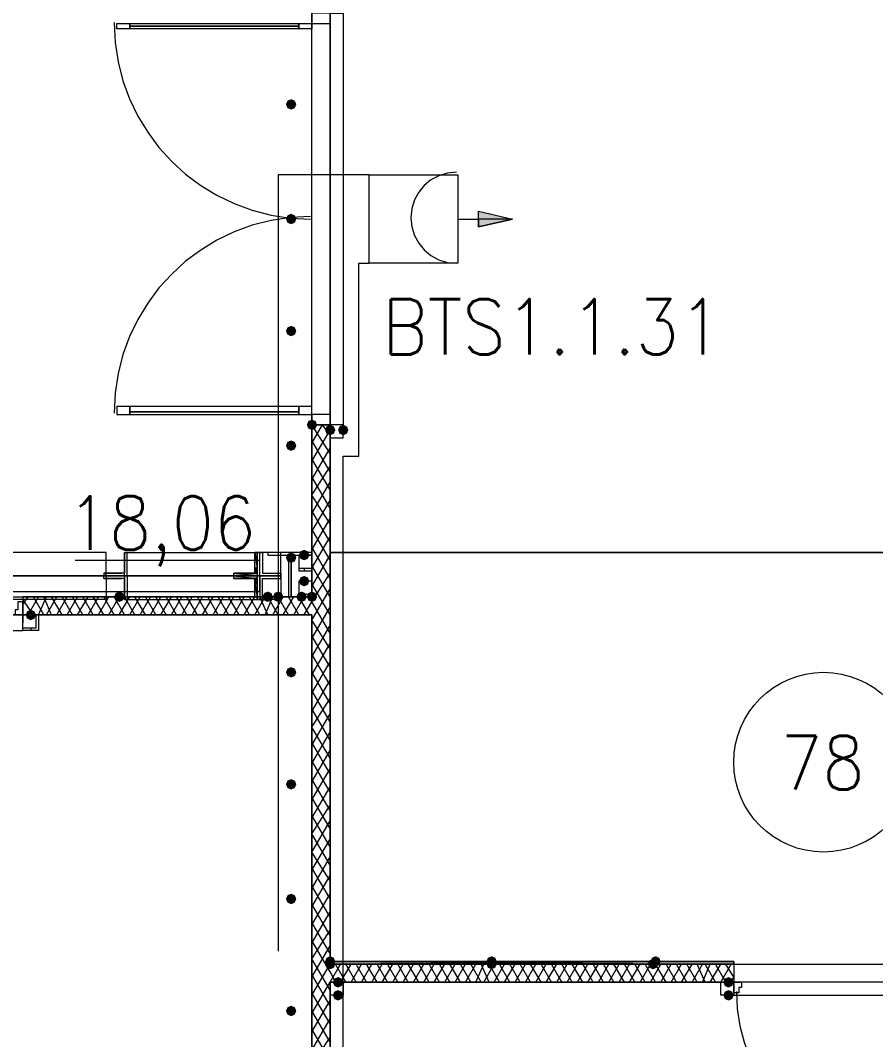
# Model space of a CAD drawing. Header units: millimetres. Extents: x 0 to 420, y 0 to 297.
# Drawn here: x 109.01 to 122.91, y 150.54 to 167.1 of the extents above; entities that cross this region are included whole.
import ezdxf

# ---------------------------------------------------------------- set-up
doc = ezdxf.new("R2010")
doc.units = ezdxf.units.MM
doc.styles.get("Standard").update_dxf_attribs({"font": 'STANDARD'})

msp = doc.modelspace()

# ---------------------------------------------------------------- hatches: boundary and pattern name
for color, points in [(7, [(113.495667, 165.735), (113.470796, 165.675204), (113.411, 165.650333), (113.351204, 165.675204), (113.326333, 165.735), (113.351204, 165.794796), (113.411, 165.819667), (113.470796, 165.794796)]), (7, [(113.495667, 163.872333), (113.470796, 163.812537), (113.411, 163.787667), (113.351204, 163.812537), (113.326333, 163.872333), (113.351204, 163.932129), (113.411, 163.957), (113.470796, 163.932129)]), (7, [(113.495667, 162.052), (113.470796, 161.992204), (113.411, 161.967333), (113.351204, 161.992204), (113.326333, 162.052), (113.351204, 162.111796), (113.411, 162.136667), (113.470796, 162.111796)]), (7, [(113.834333, 160.528), (113.809462, 160.468204), (113.749667, 160.443333), (113.689871, 160.468204), (113.665, 160.528), (113.689871, 160.587796), (113.749667, 160.612667), (113.809462, 160.587796)]), (7, [(114.130667, 160.443333), (114.105796, 160.383537), (114.046, 160.358667), (113.986204, 160.383537), (113.961333, 160.443333), (113.986204, 160.503129), (114.046, 160.528), (114.105796, 160.503129)]), (7, [(114.342333, 160.443333), (114.317463, 160.383537), (114.257667, 160.358667), (114.197871, 160.383537), (114.173, 160.443333), (114.197871, 160.503129), (114.257667, 160.528), (114.317462, 160.503129)]), (7, [(113.495667, 160.189333), (113.470796, 160.129537), (113.411, 160.104667), (113.351204, 160.129537), (113.326333, 160.189333), (113.351204, 160.249129), (113.411, 160.274), (113.470796, 160.249129)]), (98, [(112.860667, 158.453667), (112.818333, 158.453667)]), (7, [(113.495667, 158.369), (113.470796, 158.309204), (113.411, 158.284333), (113.351204, 158.309204), (113.326333, 158.369), (113.351204, 158.428796), (113.411, 158.453667), (113.470796, 158.428796)]), (7, [(113.707333, 158.411333), (113.682463, 158.351537), (113.622667, 158.326667), (113.562871, 158.351537), (113.538, 158.411333), (113.562871, 158.471129), (113.622667, 158.496), (113.682462, 158.471129)]), (98, [(112.479667, 158.115), (112.860667, 158.115), (112.860667, 158.072667)]), (98, [(112.522, 158.115), (112.564333, 158.115)]), (98, [(112.522, 158.030333), (112.564333, 158.030333)]), (98, [(112.776, 158.115), (112.860667, 158.115)]), (7, [(113.707333, 157.988), (113.682463, 157.928204), (113.622667, 157.903333), (113.562871, 157.928204), (113.538, 157.988), (113.562871, 158.047796), (113.622667, 158.072667), (113.682462, 158.047796)]), (254, [(110.701667, 157.734), (110.676796, 157.674204), (110.617, 157.649333), (110.557204, 157.674204), (110.532333, 157.734), (110.557204, 157.793796), (110.617, 157.818667), (110.676796, 157.793796)]), (7, [(113.114667, 157.734), (113.089796, 157.674204), (113.03, 157.649333), (112.970204, 157.674204), (112.945333, 157.734), (112.970204, 157.793796), (113.03, 157.818667), (113.089796, 157.793796)]), (7, [(113.284, 157.734), (113.259129, 157.674204), (113.199333, 157.649333), (113.139538, 157.674204), (113.114667, 157.734), (113.139537, 157.793796), (113.199333, 157.818667), (113.259129, 157.793796)]), (7, [(113.665, 157.734), (113.640129, 157.674204), (113.580333, 157.649333), (113.520538, 157.674204), (113.495667, 157.734), (113.520537, 157.793796), (113.580333, 157.818667), (113.640129, 157.793796)]), (254, [(113.834333, 157.734), (113.809462, 157.674204), (113.749667, 157.649333), (113.689871, 157.674204), (113.665, 157.734), (113.689871, 157.793796), (113.749667, 157.818667), (113.809462, 157.793796)]), (7, [(113.834333, 157.734), (113.809462, 157.674204), (113.749667, 157.649333), (113.689871, 157.674204), (113.665, 157.734), (113.689871, 157.793796), (113.749667, 157.818667), (113.809462, 157.793796)]), (7, [(109.262333, 157.437667), (109.237463, 157.377871), (109.177667, 157.353), (109.117871, 157.377871), (109.093, 157.437667), (109.117871, 157.497462), (109.177667, 157.522333), (109.237462, 157.497463)]), (7, [(113.495667, 156.506333), (113.470796, 156.446537), (113.411, 156.421667), (113.351204, 156.446537), (113.326333, 156.506333), (113.351204, 156.566129), (113.411, 156.591), (113.470796, 156.566129)]), (7, [(113.495667, 154.686), (113.470796, 154.626204), (113.411, 154.601333), (113.351204, 154.626204), (113.326333, 154.686), (113.351204, 154.745796), (113.411, 154.770667), (113.470796, 154.745796)]), (7, [(113.495667, 152.823333), (113.470796, 152.763537), (113.411, 152.738667), (113.351204, 152.763537), (113.326333, 152.823333), (113.351204, 152.883129), (113.411, 152.908), (113.470796, 152.883129)]), (254, [(114.130667, 151.807333), (114.105796, 151.747537), (114.046, 151.722667), (113.986204, 151.747537), (113.961333, 151.807333), (113.986204, 151.867129), (114.046, 151.892), (114.105796, 151.867129)]), (254, [(114.130667, 151.807333), (114.105796, 151.747537), (114.046, 151.722667), (113.986204, 151.747537), (113.961333, 151.807333), (113.986204, 151.867129), (114.046, 151.892), (114.105796, 151.867129)]), (254, [(116.755333, 151.807333), (116.730463, 151.747537), (116.670667, 151.722667), (116.610871, 151.747537), (116.586, 151.807333), (116.610871, 151.867129), (116.670667, 151.892), (116.730462, 151.867129)]), (254, [(119.422333, 151.807333), (119.397463, 151.747537), (119.337667, 151.722667), (119.277871, 151.747537), (119.253, 151.807333), (119.277871, 151.867129), (119.337667, 151.892), (119.397462, 151.867129)]), (7, [(114.130667, 151.765), (114.105796, 151.705204), (114.046, 151.680333), (113.986204, 151.705204), (113.961333, 151.765), (113.986204, 151.824796), (114.046, 151.849667), (114.105796, 151.824796)]), (254, [(116.755333, 151.765), (116.730463, 151.705204), (116.670667, 151.680333), (116.610871, 151.705204), (116.586, 151.765), (116.610871, 151.824796), (116.670667, 151.849667), (116.730462, 151.824796)]), (254, [(119.38, 151.765), (119.355129, 151.705204), (119.295333, 151.680333), (119.235538, 151.705204), (119.210667, 151.765), (119.235537, 151.824796), (119.295333, 151.849667), (119.355129, 151.824796)]), (7, [(114.257667, 151.468667), (114.232796, 151.408871), (114.173, 151.384), (114.113204, 151.408871), (114.088333, 151.468667), (114.113204, 151.528462), (114.173, 151.553333), (114.232796, 151.528463)]), (7, [(120.607667, 151.468667), (120.582796, 151.408871), (120.523, 151.384), (120.463204, 151.408871), (120.438333, 151.468667), (120.463204, 151.528462), (120.523, 151.553333), (120.582796, 151.528463)]), (7, [(114.257667, 151.257), (114.232796, 151.197204), (114.173, 151.172333), (114.113204, 151.197204), (114.088333, 151.257), (114.113204, 151.316796), (114.173, 151.341667), (114.232796, 151.316796)]), (7, [(120.607667, 151.257), (120.582796, 151.197204), (120.523, 151.172333), (120.463204, 151.197204), (120.438333, 151.257), (120.463204, 151.316796), (120.523, 151.341667), (120.582796, 151.316796)]), (7, [(113.495667, 151.003), (113.470796, 150.943204), (113.411, 150.918333), (113.351204, 150.943204), (113.326333, 151.003), (113.351204, 151.062796), (113.411, 151.087667), (113.470796, 151.062796)])]:
    msp.add_hatch(color=color).paths.add_polyline_path(points, flags=0)
h = msp.add_hatch(color=6)
h.paths.add_polyline_path([(116.459, 163.745333), (117.009333, 163.872333), (116.459, 163.872333)], flags=0)
h.paths.add_polyline_path([(117.009333, 163.872333), (116.459, 163.872333), (116.459, 163.999333)], flags=0)
h = msp.add_hatch(color=98)
h.paths.add_polyline_path([(112.860667, 158.453667), (112.818333, 158.453667), (112.860667, 158.199667)], flags=0)
h.paths.add_polyline_path([(112.818333, 158.453667), (112.860667, 158.199667), (112.818333, 158.199667)], flags=0)
h = msp.add_hatch(color=98)
h.paths.add_polyline_path([(112.860667, 158.199667), (112.818333, 158.199667), (112.860667, 158.157333)], flags=0)
h.paths.add_polyline_path([(112.818333, 158.199667), (112.860667, 158.157333), (112.818333, 158.157333)], flags=0)
h = msp.add_hatch(color=98)
h.paths.add_polyline_path([(112.860667, 158.115), (112.522, 158.115)], flags=0)
h.paths.add_polyline_path([(112.522, 158.115), (112.860667, 158.115)], flags=0)
h.paths.add_polyline_path([(112.860667, 158.115), (112.522, 158.115)], flags=0)
h.paths.add_polyline_path([(112.860667, 158.115), (112.522, 158.115), (112.479667, 158.115)], flags=0)
h = msp.add_hatch(color=98)
h.paths.add_polyline_path([(112.479667, 158.115), (112.860667, 158.115)], flags=0)
h.paths.add_polyline_path([(112.860667, 158.115), (112.479667, 158.115)], flags=0)
h.paths.add_polyline_path([(112.860667, 158.115), (112.479667, 158.115)], flags=0)
h.paths.add_polyline_path([(112.479667, 158.115), (112.860667, 158.115)], flags=0)
h.paths.add_polyline_path([(112.860667, 158.115), (112.479667, 158.115)], flags=0)
h.paths.add_polyline_path([(112.860667, 158.115), (112.479667, 158.115)], flags=0)
h = msp.add_hatch(color=98)
h.paths.add_polyline_path([(112.860667, 158.072667), (112.479667, 158.072667)], flags=0)
h.paths.add_polyline_path([(112.860667, 158.072667), (112.479667, 158.072667), (112.479667, 158.115)], flags=0)
h = msp.add_hatch(color=98)
h.paths.add_polyline_path([(112.479667, 158.072667), (112.860667, 158.072667)], flags=0)
h.paths.add_polyline_path([(112.479667, 158.072667), (112.860667, 158.072667)], flags=0)
h.paths.add_polyline_path([(112.860667, 158.072667), (112.479667, 158.072667)], flags=0)
h.paths.add_polyline_path([(112.860667, 158.072667), (112.479667, 158.072667)], flags=0)
h.paths.add_polyline_path([(112.479667, 158.072667), (112.860667, 158.072667)], flags=0)
h.paths.add_polyline_path([(112.860667, 158.072667), (112.479667, 158.072667)], flags=0)
h.paths.add_polyline_path([(112.860667, 158.072667), (112.479667, 158.072667)], flags=0)
h = msp.add_hatch(color=98)
h.paths.add_polyline_path([(112.860667, 158.072667), (112.479667, 158.072667), (112.860667, 158.030333)], flags=0)
h.paths.add_polyline_path([(112.479667, 158.072667), (112.860667, 158.030333), (112.479667, 158.030333)], flags=0)
h.paths.add_polyline_path([(112.860667, 158.030333), (112.479667, 158.030333), (112.522, 158.030333)], flags=0)
h = msp.add_hatch(color=98)
h.paths.add_polyline_path([(112.479667, 158.030333), (112.860667, 158.030333)], flags=0)
h.paths.add_polyline_path([(112.860667, 158.030333), (112.522, 158.030333)], flags=0)
h.paths.add_polyline_path([(112.860667, 158.030333), (112.522, 158.030333)], flags=0)
h = msp.add_hatch(color=98)
h.paths.add_polyline_path([(112.522, 158.115), (112.564333, 158.115)], flags=0)
h.paths.add_polyline_path([(112.564333, 158.115), (112.522, 158.115)], flags=0)
h = msp.add_hatch(color=98)
h.paths.add_polyline_path([(112.522, 158.030333), (112.564333, 158.030333)], flags=0)
h.paths.add_polyline_path([(112.564333, 158.030333), (112.522, 158.030333)], flags=0)
h = msp.add_hatch(color=98)
h.paths.add_polyline_path([(112.860667, 158.115), (112.818333, 158.115)], flags=0)
h.paths.add_polyline_path([(112.818333, 158.115), (112.860667, 158.115), (112.776, 158.115)], flags=0)
h.paths.add_polyline_path([(112.860667, 158.115), (112.776, 158.115), (112.564333, 158.115)], flags=0)
h = msp.add_hatch(color=98)
h.paths.add_polyline_path([(112.860667, 158.030333), (112.564333, 158.030333)], flags=0)
h.paths.add_polyline_path([(112.564333, 158.030333), (112.860667, 158.030333), (112.776, 158.030333)], flags=0)
h = msp.add_hatch(color=98)
h.paths.add_polyline_path([(112.860667, 158.030333), (112.776, 158.030333)], flags=0)
h.paths.add_polyline_path([(112.776, 158.030333), (112.860667, 158.030333), (112.818333, 158.030333)], flags=0)
h.paths.add_polyline_path([(112.860667, 158.030333), (112.818333, 158.030333)], flags=0)
h.paths.add_polyline_path([(112.818333, 158.030333), (112.860667, 158.030333)], flags=0)
h.paths.add_polyline_path([(112.860667, 158.030333), (112.818333, 158.030333)], flags=0)
h.paths.add_polyline_path([(112.860667, 158.030333), (112.818333, 158.030333)], flags=0)
h = msp.add_hatch(color=98)
h.paths.add_polyline_path([(112.860667, 158.157333), (112.818333, 158.157333), (112.860667, 158.115)], flags=0)
h.paths.add_polyline_path([(112.818333, 158.157333), (112.860667, 158.115), (112.818333, 158.115)], flags=0)
h.paths.add_polyline_path([(112.860667, 158.115), (112.818333, 158.115)], flags=0)
h.paths.add_polyline_path([(112.818333, 158.115), (112.860667, 158.115)], flags=0)
h.paths.add_polyline_path([(112.860667, 158.115), (112.818333, 158.115)], flags=0)
h.paths.add_polyline_path([(112.860667, 158.115), (112.818333, 158.115)], flags=0)
h = msp.add_hatch(color=98)
h.paths.add_polyline_path([(112.860667, 158.030333), (112.818333, 158.030333), (112.860667, 157.988)], flags=0)
h.paths.add_polyline_path([(112.818333, 158.030333), (112.860667, 157.988), (112.818333, 157.988)], flags=0)
h = msp.add_hatch(color=98)
h.paths.add_polyline_path([(112.860667, 157.988), (112.818333, 157.988), (112.860667, 157.945667)], flags=0)
h.paths.add_polyline_path([(112.818333, 157.988), (112.860667, 157.945667), (112.818333, 157.945667)], flags=0)
h = msp.add_hatch(color=98)
h.paths.add_polyline_path([(112.860667, 157.945667), (112.818333, 157.945667), (112.860667, 157.734)], flags=0)
h.paths.add_polyline_path([(112.818333, 157.945667), (112.860667, 157.734), (112.818333, 157.734)], flags=0)
h.paths.add_polyline_path([(112.860667, 157.734), (112.818333, 157.734)], flags=0)
h.paths.add_polyline_path([(112.818333, 157.734), (112.860667, 157.734)], flags=0)
h = msp.add_hatch(color=7)
h.paths.add_polyline_path([(109.050667, 157.734), (113.749667, 157.734)], flags=0)
h.paths.add_polyline_path([(113.749667, 157.734), (109.050667, 157.734)], flags=0)
h = msp.add_hatch(color=98)
h.paths.add_polyline_path([(112.860667, 157.734), (112.860667, 157.691667)], flags=0)
h.paths.add_polyline_path([(112.860667, 157.691667), (112.860667, 157.734)], flags=0)
h = msp.add_hatch(color=7)
h.paths.add_polyline_path([(120.607667, 151.807333), (114.046, 151.807333), (120.607667, 151.765)], flags=0)
h.paths.add_polyline_path([(114.046, 151.807333), (120.607667, 151.765), (114.046, 151.765)], flags=0)

# ---------------------------------------------------------------- linework, layer by layer
at = {"color": 8, "lineweight": 0}
for points in [[(113.749667, 157.734), (113.749667, 170.053), (101.430667, 170.053), (101.430667, 157.734)], [(235.500333, 158.453667), (235.500333, 169.291), (114.046, 169.291), (114.046, 158.453667)]]:
    msp.add_lwpolyline(points, close=True, dxfattribs=at)
at = {"color": 7, "lineweight": 0}
for points in [[(114.046, 167.216667), (113.749667, 167.216667), (113.749667, 167.047333), (114.046, 167.047333)], [(110.574667, 167.047333), (110.786333, 167.047333), (110.786333, 166.962667), (110.574667, 166.962667)], [(110.786333, 167.047333), (113.538, 167.047333), (113.538, 167.005), (110.786333, 167.005)], [(110.786333, 167.005), (113.538, 167.005), (113.538, 166.962667), (110.786333, 166.962667)], [(113.749667, 166.962667), (113.538, 166.962667), (113.538, 167.047333), (113.749667, 167.047333)], [(110.574667, 160.697333), (110.786333, 160.697333), (110.786333, 160.824333), (110.574667, 160.824333)], [(110.786333, 160.739667), (113.538, 160.739667), (113.538, 160.824333), (110.786333, 160.824333)], [(110.786333, 160.697333), (113.538, 160.697333), (113.538, 160.739667), (110.786333, 160.739667)], [(113.749667, 160.824333), (113.538, 160.824333), (113.538, 160.697333), (113.749667, 160.697333)], [(114.046, 160.697333), (113.749667, 160.697333), (113.749667, 160.528), (114.046, 160.528)], [(113.749667, 160.528), (114.046, 160.528)], [(114.257667, 160.316333), (114.257667, 160.528), (114.046, 160.528), (114.046, 160.316333), (114.257667, 160.316333), (114.257667, 160.528), (114.046, 160.528), (114.046, 160.316333)], [(110.405333, 158.453667), (107.992333, 158.453667), (107.992333, 158.072667), (110.405333, 158.072667)], [(113.749667, 158.453667), (113.03, 158.453667), (113.03, 158.411333), (113.368667, 158.411333), (113.368667, 157.734), (113.03, 157.734), (113.749667, 157.734), (113.411, 157.734), (113.411, 158.411333), (113.749667, 158.411333)], [(113.749667, 158.411333), (113.538, 158.411333), (113.538, 158.199667), (113.749667, 158.199667), (113.749667, 158.411333), (113.538, 158.411333), (113.538, 158.157333), (113.749667, 158.157333)], [(110.405333, 157.691667), (107.992333, 157.691667), (107.992333, 158.072667), (110.405333, 158.072667)], [(113.749667, 157.988), (113.538, 157.988), (113.538, 157.776333), (113.749667, 157.776333), (113.749667, 157.988), (113.538, 157.988), (113.538, 157.734), (113.749667, 157.734)], [(109.050667, 157.734), (113.749667, 157.734)], [(113.749667, 157.734), (109.050667, 157.734)], [(109.050667, 157.734), (113.749667, 157.734), (109.050667, 157.734), (113.749667, 157.734)], [(109.050667, 157.437667), (109.050667, 157.649333), (108.966, 157.649333), (108.966, 157.522333), (108.923667, 157.522333), (108.923667, 157.437667)], [(109.050667, 157.437667), (109.050667, 157.649333)], [(120.607667, 151.807333), (114.046, 151.807333), (120.607667, 151.765)], [(114.046, 151.807333), (120.607667, 151.765), (114.046, 151.765)], [(120.607667, 151.807333), (120.607667, 151.765), (114.046, 151.765), (114.046, 151.807333), (120.607667, 151.807333), (114.046, 151.807333), (114.046, 151.765), (120.607667, 151.765)], [(114.046, 151.468667), (114.257667, 151.468667), (114.257667, 151.257), (114.046, 151.257), (114.046, 151.468667), (114.257667, 151.468667), (114.257667, 151.257), (114.046, 151.257)], [(114.046, 151.468667), (114.046, 140.335), (130.640667, 140.335), (130.640667, 151.468667)], [(120.396, 151.468667), (120.607667, 151.468667), (120.607667, 151.257), (120.396, 151.257), (120.396, 151.468667), (120.607667, 151.468667), (120.607667, 151.257), (120.396, 151.257)], [(120.734667, 151.468667), (120.734667, 151.384), (120.692333, 151.384), (120.692333, 151.299333), (120.607667, 151.299333), (120.607667, 151.468667)]]:
    msp.add_lwpolyline(points, close=True, dxfattribs=at)
for points in [[(114.046, 163.872333), (114.046, 167.216667), (114.173, 167.216667)], [(114.173, 167.216667), (114.257667, 167.216667), (114.257667, 163.872333)], [(110.532333, 167.0685), (110.548835, 166.741714), (110.597269, 166.424367), (110.676028, 166.118066), (110.783507, 165.824417), (110.918098, 165.545027), (111.078194, 165.281502), (111.262189, 165.03545), (111.468477, 164.808477), (111.69545, 164.602189), (111.941502, 164.418194), (112.205027, 164.258098), (112.484417, 164.123507), (112.778066, 164.016028), (113.084367, 163.937269), (113.401714, 163.888835), (113.7285, 163.872333)], [(110.786333, 167.005), (113.538, 167.005)], [(113.7285, 163.914667), (113.401714, 163.898165), (113.084367, 163.849731), (112.778066, 163.770972), (112.484417, 163.663493), (112.205027, 163.528902), (111.941502, 163.368806), (111.69545, 163.184811), (111.468477, 162.978523), (111.262189, 162.75155), (111.078194, 162.505498), (110.918098, 162.241973), (110.783507, 161.962583), (110.676028, 161.668934), (110.597269, 161.362633), (110.548835, 161.045286), (110.532333, 160.7185)], [(114.173, 160.528), (114.046, 160.528), (114.046, 163.872333)], [(114.257667, 163.872333), (114.257667, 160.528), (114.173, 160.528)], [(110.786333, 160.739667), (113.538, 160.739667)], [(113.749667, 160.231667), (113.919, 160.528)], [(114.046, 160.062333), (113.749667, 160.528)], [(114.046, 160.528), (113.749667, 160.528)], [(113.749667, 160.528), (113.749667, 157.734)], [(114.046, 160.358667), (113.919, 160.528)], [(114.046, 151.765), (114.046, 160.528)], [(113.749667, 159.935333), (114.046, 160.443333)], [(114.046, 159.766), (113.749667, 160.274)], [(113.749667, 159.639), (114.046, 160.147)], [(114.046, 159.469667), (113.749667, 159.977667)], [(113.749667, 159.385), (114.046, 159.850667)], [(114.046, 159.173333), (113.749667, 159.681333)], [(113.749667, 159.088667), (114.046, 159.596667)], [(114.046, 158.919333), (113.749667, 159.385)], [(113.749667, 158.792333), (114.046, 159.300333)], [(114.046, 158.623), (113.749667, 159.131)], [(113.749667, 158.496), (114.046, 159.004)], [(114.046, 158.326667), (113.749667, 158.834667)], [(113.749667, 158.199667), (114.046, 158.707667)], [(114.046, 158.030333), (113.749667, 158.538333)], [(110.701667, 158.072667), (110.701667, 158.453667), (110.701667, 158.157333), (110.701667, 158.115)], [(110.701667, 158.453667), (112.860667, 158.453667)], [(112.903, 158.072667), (112.903, 158.453667), (112.945333, 158.453667), (112.945333, 158.157333), (112.945333, 158.115), (112.987667, 158.115), (113.199333, 158.115), (113.241667, 158.115), (113.241667, 158.072667), (112.903, 158.072667), (110.744, 158.072667), (110.744, 158.453667), (112.903, 158.453667)], [(112.860667, 158.072667), (113.241667, 158.072667), (113.241667, 158.453667), (112.860667, 158.453667)], [(113.03, 158.453667), (113.03, 158.411333)], [(113.199333, 158.453667), (113.199333, 158.411333)], [(113.411, 158.453667), (113.411, 157.734)], [(113.580333, 158.453667), (113.580333, 158.411333)], [(113.749667, 158.453667), (113.749667, 158.411333)], [(113.749667, 157.903333), (114.046, 158.411333)], [(109.897333, 158.326667), (112.903, 158.326667)], [(113.622667, 158.199667), (113.622667, 158.157333)], [(114.046, 157.734), (113.749667, 158.242)], [(112.903, 157.818667), (112.903, 158.072667), (102.277333, 158.072667)], [(110.701667, 158.115), (110.659333, 158.115), (110.363, 158.115), (110.659333, 158.115)], [(110.363, 158.115), (110.363, 158.072667)], [(110.363, 158.072667), (110.701667, 158.072667)], [(110.363, 158.072667), (110.701667, 158.072667)], [(110.363, 158.030333), (110.363, 158.072667)], [(110.701667, 158.030333), (110.659333, 158.030333), (110.363, 158.030333), (110.659333, 158.030333)], [(110.701667, 158.072667), (112.860667, 158.072667)], [(110.701667, 158.072667), (112.860667, 158.072667)], [(110.701667, 158.072667), (110.701667, 157.691667), (110.701667, 157.734), (110.701667, 157.988), (110.701667, 158.030333)], [(112.903, 158.072667), (112.903, 157.691667), (112.945333, 157.691667), (112.945333, 157.734), (112.945333, 157.988), (112.945333, 158.030333), (112.987667, 158.030333), (113.199333, 158.030333), (113.241667, 158.030333), (113.241667, 158.072667), (112.903, 158.072667), (110.744, 158.072667), (110.744, 157.691667), (112.903, 157.691667)], [(112.522, 158.115), (112.776, 158.115)], [(112.522, 158.030333), (112.776, 158.030333)], [(112.860667, 158.072667), (113.241667, 158.072667), (113.241667, 157.691667), (112.860667, 157.691667)], [(113.749667, 157.649333), (114.046, 158.115)], [(102.277333, 157.861), (102.277333, 157.818667), (112.903, 157.818667)], [(114.046, 157.437667), (113.749667, 157.945667)], [(113.749667, 157.353), (114.046, 157.861)], [(109.050667, 157.607), (109.135333, 157.734)], [(109.050667, 157.734), (113.749667, 157.734), (109.050667, 157.734), (113.749667, 157.734)], [(109.050667, 157.734), (109.050667, 157.649333), (109.050667, 157.437667)], [(109.050667, 157.734), (109.050667, 157.649333)], [(113.749667, 157.734), (109.050667, 157.734)], [(109.22, 157.437667), (109.050667, 157.691667)], [(109.135333, 157.437667), (109.304667, 157.734)], [(109.389333, 157.437667), (109.22, 157.734)], [(109.304667, 157.437667), (109.431667, 157.734)], [(109.516333, 157.437667), (109.389333, 157.734)], [(109.431667, 157.437667), (109.601, 157.734)], [(109.685667, 157.437667), (109.516333, 157.734)], [(109.601, 157.437667), (109.770333, 157.734)], [(109.855, 157.437667), (109.685667, 157.734)], [(109.770333, 157.437667), (109.939667, 157.734)], [(110.024333, 157.437667), (109.855, 157.734)], [(109.939667, 157.437667), (110.109, 157.734)], [(110.193667, 157.437667), (110.024333, 157.734)], [(110.109, 157.437667), (110.278333, 157.734)], [(110.363, 157.437667), (110.193667, 157.734)], [(110.278333, 157.437667), (110.447667, 157.734)], [(110.532333, 157.437667), (110.363, 157.734)], [(110.447667, 157.437667), (110.617, 157.734)], [(110.701667, 157.437667), (110.532333, 157.734)], [(110.617, 157.437667), (110.786333, 157.734)], [(110.871, 157.437667), (110.701667, 157.734)], [(110.701667, 157.691667), (112.860667, 157.691667)], [(110.786333, 157.437667), (110.955667, 157.734)], [(111.040333, 157.437667), (110.871, 157.734)], [(110.955667, 157.437667), (111.125, 157.734)], [(111.209667, 157.437667), (111.040333, 157.734)], [(111.125, 157.437667), (111.294333, 157.734)], [(111.379, 157.437667), (111.209667, 157.734)], [(111.294333, 157.437667), (111.463667, 157.734)], [(111.548333, 157.437667), (111.379, 157.734)], [(111.463667, 157.437667), (111.633, 157.734)], [(111.717667, 157.437667), (111.548333, 157.734)], [(111.633, 157.437667), (111.802333, 157.734)], [(111.887, 157.437667), (111.717667, 157.734)], [(111.802333, 157.437667), (111.971667, 157.734)], [(112.056333, 157.437667), (111.887, 157.734)], [(111.971667, 157.437667), (112.141, 157.734)], [(112.225667, 157.437667), (112.056333, 157.734)], [(112.141, 157.437667), (112.310333, 157.734)], [(112.395, 157.437667), (112.225667, 157.734)], [(112.310333, 157.437667), (112.479667, 157.734)], [(112.564333, 157.437667), (112.395, 157.734)], [(112.479667, 157.437667), (112.649, 157.734)], [(112.733667, 157.437667), (112.564333, 157.734)], [(112.649, 157.437667), (112.818333, 157.734)], [(112.903, 157.437667), (112.733667, 157.734)], [(112.818333, 157.437667), (112.987667, 157.734)], [(113.03, 157.437667), (112.903, 157.734)], [(112.987667, 157.437667), (113.114667, 157.734)], [(113.199333, 157.437667), (113.03, 157.734)], [(113.114667, 157.437667), (113.284, 157.734)], [(113.368667, 157.437667), (113.199333, 157.734)], [(113.284, 157.437667), (113.453333, 157.734)], [(113.538, 157.437667), (113.368667, 157.734)], [(113.453333, 157.437667), (113.622667, 157.734)], [(113.707333, 157.437667), (113.538, 157.734)], [(113.622667, 157.776333), (113.622667, 157.734)], [(113.749667, 157.649333), (113.707333, 157.734)], [(113.622667, 157.437667), (113.749667, 157.649333)], [(114.046, 157.141333), (113.749667, 157.649333)], [(113.749667, 157.056667), (114.046, 157.564667)], [(107.611333, 157.437667), (109.050667, 157.437667), (109.262333, 157.437667), (109.262333, 157.226), (109.050667, 157.226), (109.050667, 157.437667), (109.304667, 157.437667), (109.304667, 157.183667), (109.050667, 157.183667), (109.050667, 157.437667), (109.050667, 157.310667)], [(109.050667, 157.437667), (113.749667, 157.437667)], [(113.749667, 157.437667), (113.749667, 149.013333)], [(114.046, 156.887333), (113.749667, 157.353)], [(107.611333, 157.183667), (109.050667, 157.183667), (109.050667, 157.310667)], [(109.177667, 157.226), (109.177667, 157.183667)], [(113.749667, 156.760333), (114.046, 157.268333)], [(114.046, 156.591), (113.749667, 157.099)], [(113.749667, 156.464), (114.046, 156.972)], [(114.046, 156.294667), (113.749667, 156.802667)], [(113.749667, 156.167667), (114.046, 156.675667)], [(114.046, 155.998333), (113.749667, 156.506333)], [(113.749667, 155.871333), (114.046, 156.379333)], [(114.046, 155.702), (113.749667, 156.21)], [(113.749667, 155.617333), (114.046, 156.083)], [(114.046, 155.405667), (113.749667, 155.913667)], [(113.749667, 155.321), (114.046, 155.829)], [(114.046, 155.109333), (113.749667, 155.617333)], [(113.749667, 155.024667), (114.046, 155.532667)], [(114.046, 154.855333), (113.749667, 155.363333)], [(113.749667, 154.728333), (114.046, 155.236333)], [(114.046, 154.559), (113.749667, 155.067)], [(113.749667, 154.432), (114.046, 154.94)], [(114.046, 154.262667), (113.749667, 154.770667)], [(113.749667, 154.135667), (114.046, 154.643667)], [(114.046, 153.966333), (113.749667, 154.474333)], [(113.749667, 153.881667), (114.046, 154.347333)], [(114.046, 153.67), (113.749667, 154.178)], [(113.749667, 153.585333), (114.046, 154.093333)], [(114.046, 153.373667), (113.749667, 153.881667)], [(113.749667, 153.289), (114.046, 153.797)], [(114.046, 153.119667), (113.749667, 153.585333)], [(113.749667, 152.992667), (114.046, 153.500667)], [(114.046, 152.823333), (113.749667, 153.331333)], [(113.749667, 152.696333), (114.046, 153.204333)], [(114.046, 152.527), (113.749667, 153.035)], [(113.749667, 152.4), (114.046, 152.908)], [(114.046, 152.230667), (113.749667, 152.738667)], [(113.749667, 152.103667), (114.046, 152.611667)], [(114.046, 151.934333), (113.749667, 152.442333)], [(113.749667, 151.849667), (114.046, 152.315333)], [(114.046, 151.638), (113.749667, 152.146)], [(113.749667, 151.553333), (114.046, 152.061333)], [(114.046, 151.341667), (113.749667, 151.849667)], [(113.749667, 151.257), (114.046, 151.765)], [(120.607667, 151.807333), (114.046, 151.807333), (120.607667, 151.807333), (114.046, 151.765)], [(114.046, 151.468667), (114.215333, 151.765)], [(120.607667, 151.765), (114.046, 151.765)], [(114.3, 151.468667), (114.130667, 151.765)], [(114.215333, 151.468667), (114.384667, 151.765)], [(114.469333, 151.468667), (114.3, 151.765)], [(114.384667, 151.468667), (114.554, 151.765)], [(114.638667, 151.468667), (114.469333, 151.765)], [(114.554, 151.468667), (114.723333, 151.765)], [(114.808, 151.468667), (114.638667, 151.765)], [(114.723333, 151.468667), (114.892667, 151.765)], [(114.977333, 151.468667), (114.808, 151.765)], [(114.892667, 151.468667), (115.062, 151.765)], [(115.146667, 151.468667), (114.977333, 151.765)], [(115.062, 151.468667), (115.231333, 151.765)], [(115.316, 151.468667), (115.146667, 151.765)], [(115.231333, 151.468667), (115.400667, 151.765)], [(115.485333, 151.468667), (115.316, 151.765)], [(115.400667, 151.468667), (115.57, 151.765)], [(115.654667, 151.468667), (115.485333, 151.765)], [(115.57, 151.468667), (115.739333, 151.765)], [(115.824, 151.468667), (115.654667, 151.765)], [(115.739333, 151.468667), (115.908667, 151.765)], [(115.993333, 151.468667), (115.824, 151.765)], [(115.908667, 151.468667), (116.078, 151.765)], [(116.162667, 151.468667), (115.993333, 151.765)], [(116.078, 151.468667), (116.247333, 151.765)], [(116.332, 151.468667), (116.162667, 151.765)], [(116.247333, 151.468667), (116.416667, 151.765)], [(116.501333, 151.468667), (116.332, 151.765)], [(116.416667, 151.468667), (116.543667, 151.765)], [(116.628333, 151.468667), (116.501333, 151.765)], [(116.543667, 151.468667), (116.713, 151.765)], [(116.797667, 151.468667), (116.628333, 151.765)], [(116.713, 151.468667), (116.882333, 151.765)], [(116.967, 151.468667), (116.797667, 151.765)], [(116.882333, 151.468667), (117.051667, 151.765)], [(117.136333, 151.468667), (116.967, 151.765)], [(117.051667, 151.468667), (117.221, 151.765)], [(117.305667, 151.468667), (117.136333, 151.765)], [(117.221, 151.468667), (117.390333, 151.765)], [(117.475, 151.468667), (117.305667, 151.765)], [(117.390333, 151.468667), (117.559667, 151.765)], [(117.644333, 151.468667), (117.475, 151.765)], [(117.559667, 151.468667), (117.729, 151.765)], [(117.813667, 151.468667), (117.644333, 151.765)], [(117.729, 151.468667), (117.898333, 151.765)], [(117.983, 151.468667), (117.813667, 151.765)], [(117.898333, 151.468667), (118.067667, 151.765)], [(118.152333, 151.468667), (117.983, 151.765)], [(118.067667, 151.468667), (118.237, 151.765)], [(118.321667, 151.468667), (118.152333, 151.765)], [(118.237, 151.468667), (118.406333, 151.765)], [(118.491, 151.468667), (118.321667, 151.765)], [(118.406333, 151.468667), (118.575667, 151.765)], [(118.660333, 151.468667), (118.491, 151.765)], [(118.575667, 151.468667), (118.745, 151.765)], [(118.829667, 151.468667), (118.660333, 151.765)], [(118.745, 151.468667), (118.914333, 151.765)], [(118.999, 151.468667), (118.829667, 151.765)], [(118.914333, 151.468667), (119.083667, 151.765)], [(119.168333, 151.468667), (118.999, 151.765)], [(119.083667, 151.468667), (119.253, 151.765)], [(119.337667, 151.468667), (119.168333, 151.765)], [(119.253, 151.468667), (119.422333, 151.765)], [(119.507, 151.468667), (119.337667, 151.765)], [(119.422333, 151.468667), (119.591667, 151.765)], [(119.676333, 151.468667), (119.507, 151.765)], [(119.591667, 151.468667), (119.761, 151.765)], [(119.845667, 151.468667), (119.676333, 151.765)], [(119.761, 151.468667), (119.930333, 151.765)], [(120.015, 151.468667), (119.845667, 151.765)], [(119.930333, 151.468667), (120.099667, 151.765)], [(120.142, 151.468667), (120.015, 151.765)], [(120.099667, 151.468667), (120.226667, 151.765)], [(120.311333, 151.468667), (120.142, 151.765)], [(120.226667, 151.468667), (120.396, 151.765)], [(120.480667, 151.468667), (120.311333, 151.765)], [(120.396, 151.468667), (120.565333, 151.765)], [(120.607667, 151.553333), (120.480667, 151.765)], [(120.607667, 151.765), (120.607667, 151.468667)], [(120.607667, 151.765), (120.607667, 151.468667)], [(114.046, 151.087667), (113.749667, 151.595667)], [(114.130667, 151.468667), (114.046, 151.638)], [(120.565333, 151.468667), (120.607667, 151.553333)], [(113.749667, 150.960667), (114.046, 151.468667)], [(114.046, 151.468667), (120.607667, 151.468667)], [(114.046, 140.335), (114.046, 151.468667)], [(122.089333, 151.468667), (120.607667, 151.468667), (120.607667, 151.384)], [(123.571, 151.384), (123.571, 151.468667), (122.089333, 151.468667)], [(114.046, 150.791333), (113.749667, 151.299333)], [(120.607667, 151.384), (120.607667, 151.257), (122.089333, 151.257)], [(120.65, 151.3205), (120.664316, 151.036991), (120.706334, 150.761673), (120.77466, 150.495939), (120.867901, 150.241182), (120.984663, 149.998796), (121.123552, 149.770176), (121.283176, 149.556714), (121.462139, 149.359805), (121.659048, 149.180842), (121.872509, 149.021219), (122.10113, 148.88233), (122.343515, 148.765568), (122.598272, 148.672326), (122.864006, 148.604), (123.139325, 148.561982), (123.422833, 148.547667)], [(122.089333, 151.257), (123.571, 151.257), (123.571, 151.384)], [(113.749667, 150.664333), (114.046, 151.172333)], [(114.046, 150.495), (113.749667, 151.003)], [(113.749667, 150.368), (114.046, 150.876)], [(114.046, 150.198667), (113.749667, 150.706667)], [(113.749667, 150.114), (114.046, 150.579667)]]:
    msp.add_lwpolyline(points, dxfattribs=at)
at = {"color": 6, "lineweight": 0}
for points in [[(114.681001, 164.591999), (113.199335, 164.591999), (113.199335, 151.976666)], [(116.099167, 164.634333), (115.949863, 164.619282), (115.810801, 164.576115), (115.684959, 164.507811), (115.575318, 164.417349), (115.484856, 164.307707), (115.416552, 164.181866), (115.373384, 164.042804), (115.358333, 163.8935), (115.373384, 163.744196), (115.416552, 163.605134), (115.484856, 163.479293), (115.575318, 163.369651), (115.684959, 163.279189), (115.810801, 163.210885), (115.949863, 163.167718), (116.099167, 163.152667)], [(116.120333, 163.872333), (116.459, 163.872333), (116.459, 163.999333), (117.009333, 163.872333), (116.459, 163.745333), (116.459, 163.872333)], [(119.295333, 105.875667), (118.787333, 105.875667), (118.787333, 112.183333), (113.919, 112.183333), (113.919, 139.361333), (114.257667, 139.361333), (114.257667, 160.02), (114.511667, 160.02), (114.511667, 163.152667), (114.681, 163.152667)]]:
    msp.add_lwpolyline(points, dxfattribs=at)
for points in [[(114.681, 164.592), (116.120333, 164.592), (116.120333, 163.152667), (114.681, 163.152667)], [(117.009333, 163.872333), (116.459, 163.872333), (116.459, 163.999333)], [(116.459, 163.745333), (117.009333, 163.872333), (116.459, 163.872333)]]:
    msp.add_lwpolyline(points, close=True, dxfattribs=at)
at = {"color": 98, "lineweight": 0}
for points in [[(112.860667, 158.453667), (112.860667, 158.072667), (112.479667, 158.072667), (112.860667, 158.072667), (112.860667, 157.691667)], [(112.479667, 158.072667), (112.479667, 158.115), (112.522, 158.115), (112.564333, 158.115), (112.776, 158.115), (112.818333, 158.115), (112.818333, 158.157333), (112.818333, 158.199667), (112.818333, 158.453667), (112.860667, 158.453667)], [(112.860667, 157.691667), (112.860667, 157.734), (112.818333, 157.734), (112.818333, 157.945667), (112.818333, 157.988), (112.818333, 158.030333), (112.776, 158.030333), (112.564333, 158.030333), (112.522, 158.030333), (112.479667, 158.030333), (112.479667, 158.072667)]]:
    msp.add_lwpolyline(points, dxfattribs=at)
for points in [[(112.860667, 158.453667), (112.818333, 158.453667)], [(112.860667, 158.453667), (112.818333, 158.453667), (112.860667, 158.199667)], [(112.818333, 158.453667), (112.860667, 158.199667), (112.818333, 158.199667)], [(112.860667, 158.199667), (112.818333, 158.199667), (112.860667, 158.157333)], [(112.818333, 158.199667), (112.860667, 158.157333), (112.818333, 158.157333)], [(112.860667, 158.115), (112.522, 158.115), (112.479667, 158.115)], [(112.479667, 158.115), (112.860667, 158.115)], [(112.860667, 158.115), (112.479667, 158.115)], [(112.860667, 158.115), (112.479667, 158.115)], [(112.479667, 158.115), (112.860667, 158.115)], [(112.860667, 158.115), (112.479667, 158.115)], [(112.860667, 158.115), (112.479667, 158.115)], [(112.860667, 158.072667), (112.479667, 158.072667), (112.479667, 158.115)], [(112.479667, 158.115), (112.860667, 158.115), (112.860667, 158.072667)], [(112.860667, 158.072667), (112.479667, 158.072667)], [(112.479667, 158.072667), (112.860667, 158.072667)], [(112.479667, 158.072667), (112.860667, 158.072667)], [(112.860667, 158.072667), (112.479667, 158.072667)], [(112.860667, 158.072667), (112.479667, 158.072667)], [(112.479667, 158.072667), (112.860667, 158.072667)], [(112.860667, 158.072667), (112.479667, 158.072667)], [(112.860667, 158.072667), (112.479667, 158.072667)], [(112.860667, 158.072667), (112.479667, 158.072667), (112.860667, 158.030333)], [(112.479667, 158.072667), (112.860667, 158.030333), (112.479667, 158.030333)], [(112.860667, 158.030333), (112.479667, 158.030333), (112.522, 158.030333)], [(112.479667, 158.030333), (112.860667, 158.030333)], [(112.522, 158.115), (112.564333, 158.115)], [(112.522, 158.115), (112.564333, 158.115)], [(112.564333, 158.115), (112.522, 158.115)], [(112.860667, 158.115), (112.522, 158.115)], [(112.522, 158.115), (112.860667, 158.115)], [(112.860667, 158.115), (112.522, 158.115)], [(112.860667, 158.030333), (112.522, 158.030333)], [(112.860667, 158.030333), (112.522, 158.030333)], [(112.522, 158.030333), (112.564333, 158.030333)], [(112.522, 158.030333), (112.564333, 158.030333)], [(112.564333, 158.030333), (112.522, 158.030333)], [(112.860667, 158.115), (112.776, 158.115), (112.564333, 158.115)], [(112.860667, 158.030333), (112.564333, 158.030333)], [(112.564333, 158.030333), (112.860667, 158.030333), (112.776, 158.030333)], [(112.818333, 158.115), (112.860667, 158.115), (112.776, 158.115)], [(112.776, 158.115), (112.860667, 158.115)], [(112.860667, 158.030333), (112.776, 158.030333)], [(112.776, 158.030333), (112.860667, 158.030333), (112.818333, 158.030333)], [(112.860667, 158.157333), (112.818333, 158.157333), (112.860667, 158.115)], [(112.818333, 158.157333), (112.860667, 158.115), (112.818333, 158.115)], [(112.860667, 158.115), (112.818333, 158.115)], [(112.818333, 158.115), (112.860667, 158.115)], [(112.860667, 158.115), (112.818333, 158.115)], [(112.860667, 158.115), (112.818333, 158.115)], [(112.860667, 158.115), (112.818333, 158.115)], [(112.860667, 158.030333), (112.818333, 158.030333)], [(112.818333, 158.030333), (112.860667, 158.030333)], [(112.860667, 158.030333), (112.818333, 158.030333)], [(112.860667, 158.030333), (112.818333, 158.030333)], [(112.860667, 158.030333), (112.818333, 158.030333), (112.860667, 157.988)], [(112.818333, 158.030333), (112.860667, 157.988), (112.818333, 157.988)], [(112.860667, 157.988), (112.818333, 157.988), (112.860667, 157.945667)], [(112.818333, 157.988), (112.860667, 157.945667), (112.818333, 157.945667)], [(112.860667, 157.945667), (112.818333, 157.945667), (112.860667, 157.734)], [(112.818333, 157.945667), (112.860667, 157.734), (112.818333, 157.734)], [(112.860667, 157.734), (112.818333, 157.734)], [(112.818333, 157.734), (112.860667, 157.734)], [(112.860667, 157.734), (112.860667, 157.691667)], [(112.860667, 157.691667), (112.860667, 157.734)]]:
    msp.add_lwpolyline(points, close=True, dxfattribs=at)
at = {"color": 171, "lineweight": 0}
msp.add_lwpolyline([(114.046, 151.765), (130.640667, 151.765), (130.640667, 158.453667), (114.046, 158.453667)], close=True, dxfattribs=at)
at = {"color": 152, "lineweight": 0}
msp.add_lwpolyline([(101.430667, 149.013333), (113.749667, 149.013333), (113.749667, 157.437667), (101.430667, 157.437667)], close=True, dxfattribs=at)
at = {"color": 7, "lineweight": 0}
msp.add_circle((122.068167, 155.045833), 1.4605, dxfattribs=at)

# ---------------------------------------------------------------- texts
at = {"color": 7, "attachment_point": 1}
for s, insert, char_height, width in [('BTS1.1.31', (114.892668, 162.572572), 0.90157, 4.90854759), ('18,06', (109.770337, 159.368034), 0.872032, 2.56764978), ('78', (121.369672, 155.473362), 0.872032, 1.06581689)]:
    msp.add_mtext(s, dxfattribs=dict(at, insert=insert, char_height=char_height, width=width))

doc.saveas('drawing.dxf')
